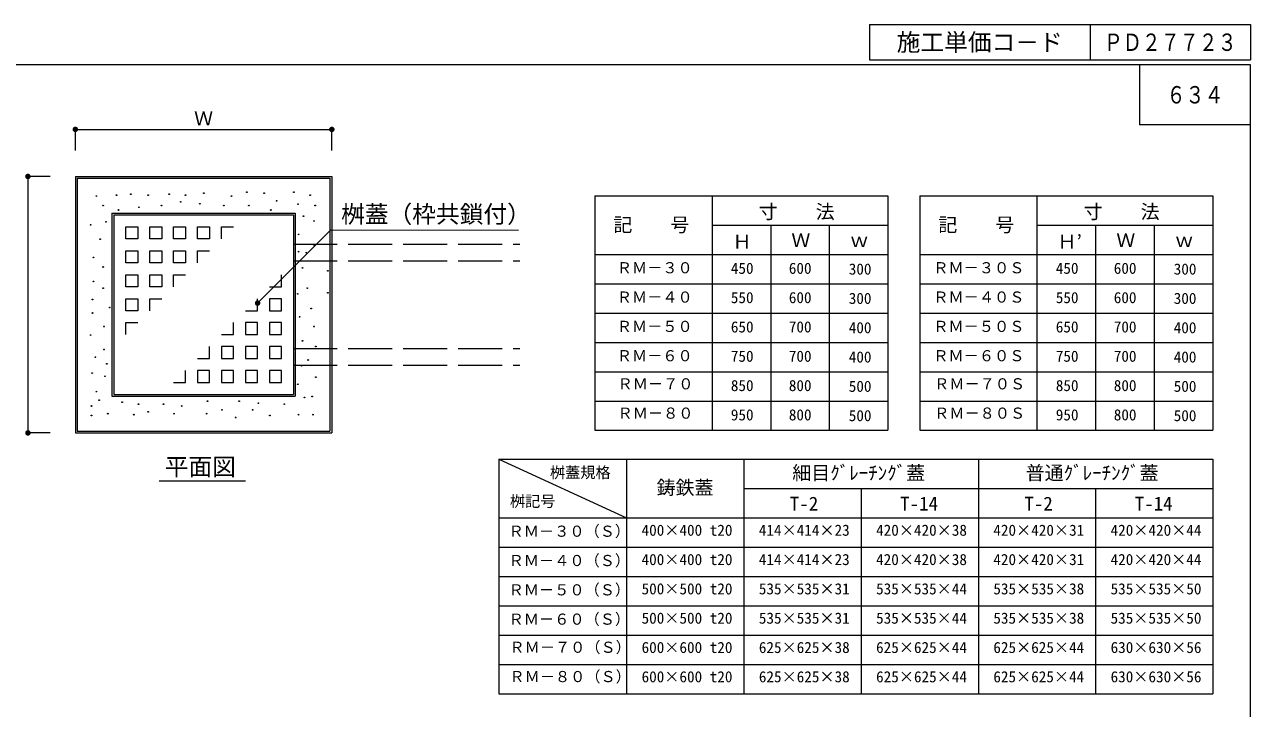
# Model space of a CAD drawing. Units: millimetres at full size, sheet at 1:20; details may follow other scales. Extents: x 287 to 5764, y 4453 to 8186.
# Drawn here: x 2418 to 5764, y 6319 to 8186 of the extents above; entities that cross this region are included whole.
import ezdxf
from ezdxf.enums import TextEntityAlignment as Align

# ---------------------------------------------------------------- set-up
doc = ezdxf.new("R2010")
doc.units = ezdxf.units.MM
doc.header["$LTSCALE"] = 20
doc.linetypes.add('DASHED', pattern=[7.5, 6, -1.5])
for name, color, linetype, lineweight in [('_0-0_', 7, 'Continuous', 13), ('ハッチ', 4, 'Continuous', 13), ('寸法', 3, 'Continuous', 13), ('本体', 7, 'Continuous', 13)]:
    doc.layers.add(name, color=color, linetype=linetype, lineweight=lineweight)
doc.styles.add('ＭＳ ゴシック', font='')
doc.styles.get('ＭＳ ゴシック').set_extended_font_data('MS Gothic')

# ---------------------------------------------------------------- blocks, each defined once
blk = doc.blocks.new('filled_dot')
at = {"color": 0, "linetype": 'Continuous', "lineweight": -2, "const_width": 1.25}
blk.add_lwpolyline([(-0.625, 0, 1), (0.625, 0, 1)], format="xyb", close=True, dxfattribs=at)

msp = doc.modelspace()

# ---------------------------------------------------------------- linework, layer by layer
at = {"layer": '_0-0_'}
for p, q in [((4723.37, 8186.04), (5763.59, 8186.04)), ((4723.37, 8186.04), (4723.37, 8089.29)), ((5325.76, 8186.04), (5325.76, 8089.29)), ((5763.59, 8186.04), (5763.59, 8089.29)), ((4723.37, 8089.29), (5763.59, 8089.29)), ((5460.89, 8076.32), (5460.89, 7912.32)), ((5763.59, 7912.32), (5460.89, 7912.32))]:
    msp.add_line(p, q, dxfattribs=at)
at = {"layer": '_0-0_', "color": 6}
msp.add_lwpolyline([(5763.59, 8076.32), (287.33, 8076.32), (287.33, 4452.69), (5763.59, 4452.69)], close=True, dxfattribs=at)
at = {"layer": 'ハッチ'}
for centre in [(3024.56, 7728.4), (3152.78, 7728.4), (2613.74, 7717.93), (2668.69, 7720.55), (2707.94, 7723.17), (2755.04, 7720.55), (2812.61, 7723.17), (2844.01, 7702.23), (2857.09, 7720.55), (2896.34, 7697), (2906.81, 7725.78), (2982.69, 7717.93), (3071.66, 7725.78), (3105.68, 7704.85), (3164.23, 7695.52), (3197.26, 7720.55), (2632.06, 7691.77), (2674.38, 7679.81), (2730.02, 7687.29), (2791.68, 7691.77), (2961.76, 7691.77), (3029.79, 7691.77), (3089.98, 7679.83), (3178.94, 7662.98), (3210.86, 7692.32), (2598.04, 7639.43), (2639.91, 7647.28), (3207.73, 7649.9), (2624.21, 7600.18), (3165.86, 7613.27), (3165.86, 7566.17), (3186.79, 7563.55), (3207.73, 7584.48), (2605.89, 7550.47), (2632.06, 7524.3), (3176.33, 7521.68), (3245.58, 7513.83), (2605.89, 7485.05), (2632.06, 7466.73), (3189.41, 7466.73), (2603.27, 7435.33), (3163.24, 7451.03), (3245.58, 7453.65), (2603.27, 7398.7), (2650.2, 7413.68), (3200.2, 7410.9), (2634.67, 7362.07), (3168.48, 7388.23), (3207.73, 7362.07), (2598.04, 7338.52), (2634.67, 7299.27), (3176.33, 7322.82), (3212.96, 7307.12), (2611.13, 7278.33), (2642.53, 7260.02), (3192.03, 7270.48), (2602.47, 7234.78), (3173.71, 7254.78), (2637.29, 7226), (3163.79, 7204.21), (3212.96, 7223.38), (2613.74, 7184.13), (2621.59, 7160.58), (3181.56, 7168.43), (3202.49, 7171.05), (2600.66, 7144.88), (2684.39, 7155.35), (2728.88, 7150.12), (2755.04, 7129.18), (2796.91, 7150.12), (2846.63, 7144.88), (2917.28, 7157.97), (2956.53, 7134.42), (3003.63, 7157.97), (3040.26, 7134.42), (3055.96, 7152.73), (3126.61, 7150.12), (2600.66, 7118.72), (2645.14, 7123.95), (2715.79, 7121.33), (2825.69, 7123.95), (2914.66, 7123.95), (2994.01, 7113.43), (3087.36, 7118.72), (3165.86, 7121.33), (3205.11, 7121.33)]:
    msp.add_circle(centre, 1, dxfattribs=at)
at = {"layer": '寸法', "color": 1}
for p, q in [((2556.38, 7899.8), (3256.38, 7899.8)), ((2556.38, 7841.91), (2556.38, 7899.8)), ((3256.38, 7841.91), (3256.38, 7899.8)), ((2426.92, 7771.41), (2426.92, 7071.41)), ((2487.53, 7771.41), (2426.92, 7771.41)), ((2487.53, 7071.41), (2426.92, 7071.41))]:
    msp.add_line(p, q, dxfattribs=at)
at = {"layer": '寸法'}
for p, q in [((3974.1, 7718.54), (4774.1, 7718.54)), ((3974.1, 7718.54), (3974.1, 7078.54)), ((4294.1, 7718.54), (4294.1, 7078.54)), ((4774.1, 7718.54), (4774.1, 7078.54)), ((4860.94, 7718.54), (5660.94, 7718.54)), ((4860.94, 7718.54), (4860.94, 7078.54)), ((5180.94, 7718.54), (5180.94, 7078.54)), ((5660.94, 7718.54), (5660.94, 7078.54)), ((4294.1, 7638.54), (4774.1, 7638.54)), ((4454.1, 7638.54), (4454.1, 7078.54)), ((4614.1, 7638.54), (4614.1, 7078.54)), ((5180.94, 7638.54), (5660.94, 7638.54)), ((5340.94, 7638.54), (5340.94, 7078.54)), ((5500.94, 7638.54), (5500.94, 7078.54)), ((3974.1, 7558.54), (4774.1, 7558.54)), ((4860.94, 7558.54), (5660.94, 7558.54)), ((3974.1, 7478.54), (4774.1, 7478.54)), ((4860.94, 7478.54), (5660.94, 7478.54)), ((3974.1, 7398.54), (4774.1, 7398.54)), ((4860.94, 7398.54), (5660.94, 7398.54)), ((3974.1, 7318.54), (4774.1, 7318.54)), ((4860.94, 7318.54), (5660.94, 7318.54)), ((3974.1, 7238.54), (4774.1, 7238.54)), ((4860.94, 7238.54), (5660.94, 7238.54)), ((3974.1, 7158.54), (4774.1, 7158.54)), ((4860.94, 7158.54), (5660.94, 7158.54)), ((3974.1, 7078.54), (4774.1, 7078.54)), ((4860.94, 7078.54), (5660.94, 7078.54)), ((3711.76, 6999.55), (5660.94, 6999.55)), ((3711.76, 6999.55), (3711.76, 6359.55)), ((3711.76, 6999.55), (4060.94, 6839.55)), ((4060.94, 6999.55), (4060.94, 6359.55)), ((4380.94, 6999.55), (4380.94, 6359.55)), ((5020.94, 6999.55), (5020.94, 6359.55)), ((5660.94, 6999.55), (5660.94, 6359.55)), ((2785.52, 6940.47), (3021.11, 6940.47)), ((4380.94, 6919.55), (5020.94, 6919.55)), ((4700.94, 6919.55), (4700.94, 6359.55)), ((5020.94, 6919.55), (5660.94, 6919.55)), ((5340.94, 6919.55), (5340.94, 6359.55)), ((3711.76, 6839.55), (5660.94, 6839.55)), ((3711.76, 6759.55), (5660.94, 6759.55)), ((3711.76, 6679.55), (5660.94, 6679.55)), ((3711.76, 6599.55), (5660.94, 6599.55)), ((3711.76, 6519.55), (5660.94, 6519.55)), ((3711.76, 6439.55), (5660.94, 6439.55)), ((3711.76, 6359.55), (5660.94, 6359.55))]:
    msp.add_line(p, q, dxfattribs=at)
at = {"layer": '寸法', "color": 1}
msp.add_lwpolyline([(3053.79, 7425.69), (3064.39, 7436.3), (3253.79, 7625.69), (3765.81, 7625.03)], dxfattribs=at)
at = {"layer": '本体'}
for p, q in [((2556.38, 7771.41), (3256.38, 7771.41)), ((2556.38, 7771.41), (2556.38, 7071.41)), ((2561.38, 7766.41), (3251.38, 7766.41)), ((2561.38, 7766.41), (2561.38, 7076.41)), ((3251.38, 7766.41), (3251.38, 7076.41)), ((3256.38, 7771.41), (3256.38, 7071.41)), ((2656.38, 7671.41), (3156.38, 7671.41)), ((2656.38, 7671.41), (2656.38, 7171.41)), ((2661.38, 7666.41), (3151.38, 7666.41)), ((2661.38, 7666.41), (2661.38, 7176.41)), ((3151.38, 7666.41), (3151.38, 7176.41)), ((3156.38, 7671.41), (3156.38, 7171.41)), ((2694.05, 7633.74), (2726.71, 7633.74)), ((2694.05, 7601.08), (2694.05, 7633.74)), ((2726.71, 7633.74), (2726.71, 7601.08)), ((2759.38, 7601.08), (2759.38, 7633.74)), ((2759.38, 7633.74), (2792.05, 7633.74)), ((2792.05, 7633.74), (2792.05, 7601.08)), ((2824.71, 7601.08), (2824.71, 7633.74)), ((2824.71, 7633.74), (2857.38, 7633.74)), ((2857.38, 7633.74), (2857.38, 7601.08)), ((2890.05, 7601.08), (2890.05, 7633.74)), ((2890.05, 7633.74), (2922.71, 7633.74)), ((2922.71, 7633.74), (2922.71, 7601.08)), ((2955.38, 7633.74), (2988.05, 7633.74)), ((2955.38, 7601.08), (2955.38, 7633.74)), ((2726.71, 7601.08), (2694.05, 7601.08)), ((2792.05, 7601.08), (2759.38, 7601.08)), ((2857.38, 7601.08), (2824.71, 7601.08)), ((2922.71, 7601.08), (2890.05, 7601.08)), ((2694.05, 7568.41), (2726.71, 7568.41)), ((2694.05, 7535.74), (2694.05, 7568.41)), ((2726.71, 7568.41), (2726.71, 7535.74)), ((2759.38, 7535.74), (2759.38, 7568.41)), ((2759.38, 7568.41), (2792.05, 7568.41)), ((2792.05, 7568.41), (2792.05, 7535.74)), ((2824.71, 7535.74), (2824.71, 7568.41)), ((2824.71, 7568.41), (2857.38, 7568.41)), ((2857.38, 7568.41), (2857.38, 7535.74)), ((2890.05, 7535.74), (2890.05, 7568.41)), ((2890.05, 7568.41), (2922.71, 7568.41)), ((2726.71, 7535.74), (2694.05, 7535.74)), ((2792.05, 7535.74), (2759.38, 7535.74)), ((2857.38, 7535.74), (2824.71, 7535.74)), ((2694.05, 7503.08), (2726.71, 7503.08)), ((2694.05, 7470.41), (2694.05, 7503.08)), ((2726.71, 7503.08), (2726.71, 7470.41)), ((2759.38, 7470.41), (2759.38, 7503.08)), ((2759.38, 7503.08), (2792.05, 7503.08)), ((2792.05, 7503.08), (2792.05, 7470.41)), ((2824.71, 7470.41), (2824.71, 7503.08)), ((2824.71, 7503.08), (2857.38, 7503.08)), ((3118.71, 7470.41), (3118.71, 7503.08)), ((2726.71, 7470.41), (2694.05, 7470.41)), ((2792.05, 7470.41), (2759.38, 7470.41)), ((3086.05, 7470.41), (3118.71, 7470.41)), ((2694.05, 7437.74), (2726.71, 7437.74)), ((2694.05, 7405.08), (2694.05, 7437.74)), ((2726.71, 7437.74), (2726.71, 7405.08)), ((2759.38, 7405.08), (2759.38, 7437.74)), ((2759.38, 7437.74), (2792.05, 7437.74)), ((3053.38, 7405.08), (3053.38, 7437.74)), ((3118.71, 7437.74), (3086.05, 7437.74)), ((3086.05, 7437.74), (3086.05, 7405.08)), ((3118.71, 7405.08), (3118.71, 7437.74)), ((2726.71, 7405.08), (2694.05, 7405.08)), ((3020.71, 7405.08), (3053.38, 7405.08)), ((3086.05, 7405.08), (3118.71, 7405.08)), ((2694.05, 7372.41), (2726.71, 7372.41)), ((2694.05, 7339.74), (2694.05, 7372.41)), ((2988.05, 7339.74), (2988.05, 7372.41)), ((3053.38, 7372.41), (3020.71, 7372.41)), ((3020.71, 7372.41), (3020.71, 7339.74)), ((3053.38, 7339.74), (3053.38, 7372.41)), ((3118.71, 7372.41), (3086.05, 7372.41)), ((3086.05, 7372.41), (3086.05, 7339.74)), ((3118.71, 7339.74), (3118.71, 7372.41)), ((2955.38, 7339.74), (2988.05, 7339.74)), ((3020.71, 7339.74), (3053.38, 7339.74)), ((3086.05, 7339.74), (3118.71, 7339.74)), ((2922.71, 7274.41), (2922.71, 7307.08)), ((2988.05, 7307.08), (2955.38, 7307.08)), ((2955.38, 7307.08), (2955.38, 7274.41)), ((2988.05, 7274.41), (2988.05, 7307.08)), ((3053.38, 7307.08), (3020.71, 7307.08)), ((3020.71, 7307.08), (3020.71, 7274.41)), ((3053.38, 7274.41), (3053.38, 7307.08)), ((3118.71, 7307.08), (3086.05, 7307.08)), ((3086.05, 7307.08), (3086.05, 7274.41)), ((3118.71, 7274.41), (3118.71, 7307.08)), ((2890.05, 7274.41), (2922.71, 7274.41)), ((2955.38, 7274.41), (2988.05, 7274.41)), ((3020.71, 7274.41), (3053.38, 7274.41)), ((3086.05, 7274.41), (3118.71, 7274.41)), ((2857.38, 7209.08), (2857.38, 7241.74)), ((2890.05, 7241.74), (2890.05, 7209.08)), ((2922.71, 7241.74), (2890.05, 7241.74)), ((2922.71, 7209.08), (2922.71, 7241.74)), ((2955.38, 7241.74), (2955.38, 7209.08)), ((2988.05, 7241.74), (2955.38, 7241.74)), ((2988.05, 7209.08), (2988.05, 7241.74)), ((3020.71, 7241.74), (3020.71, 7209.08)), ((3053.38, 7241.74), (3020.71, 7241.74)), ((3053.38, 7209.08), (3053.38, 7241.74)), ((3086.05, 7241.74), (3086.05, 7209.08)), ((3118.71, 7241.74), (3086.05, 7241.74)), ((3118.71, 7209.08), (3118.71, 7241.74)), ((2824.71, 7209.08), (2857.38, 7209.08)), ((2890.05, 7209.08), (2922.71, 7209.08)), ((2955.38, 7209.08), (2988.05, 7209.08)), ((3020.71, 7209.08), (3053.38, 7209.08)), ((3086.05, 7209.08), (3118.71, 7209.08)), ((2656.38, 7171.41), (3156.38, 7171.41)), ((2661.38, 7176.41), (3151.38, 7176.41)), ((2556.38, 7071.41), (3256.38, 7071.41)), ((2561.38, 7076.41), (3251.38, 7076.41))]:
    msp.add_line(p, q, dxfattribs=at)
at = {"layer": '本体', "linetype": 'DASHED'}
for p, q in [((3151.38, 7586.41), (3769.09, 7586.41)), ((3151.38, 7541.41), (3769.09, 7541.41)), ((3151.38, 7301.41), (3769.09, 7301.41)), ((3151.38, 7256.41), (3769.09, 7256.41))]:
    msp.add_line(p, q, dxfattribs=at)

# ---------------------------------------------------------------- block references
at = {"layer": '寸法', "color": 1, "xscale": 6, "yscale": 6}
msp.add_blockref('filled_dot', (2556.38, 7899.8), dxfattribs=at)
for p, rotation in [((3256.38, 7899.8), 180), ((2426.92, 7771.41), 270), ((3053.79, 7425.69), 45), ((2426.92, 7071.41), 90)]:
    msp.add_blockref('filled_dot', p, dxfattribs=dict(at, rotation=rotation))

# ---------------------------------------------------------------- texts
at = {"layer": '_0-0_', "style": 'ＭＳ ゴシック'}
msp.add_text('施工単価コ－ド', height=47.47, dxfattribs=at).set_placement((5024.57, 8137.67), align=Align.MIDDLE_CENTER)
at = {"layer": '_0-0_', "style": 'ＭＳ ゴシック', "width": 0.8}
for s, p in [('ＰＤ２７７２３', (5544.68, 8137.67)), ('６３４', (5612.24, 7994.32))]:
    msp.add_text(s, height=47.47, dxfattribs=at).set_placement(p, align=Align.MIDDLE_CENTER)
at = {"layer": '寸法', "color": 1, "style": 'ＭＳ ゴシック'}
msp.add_text('Ｗ', height=37.98, dxfattribs=at).set_placement((2906.38, 7929.8), align=Align.MIDDLE_CENTER)
at = {"layer": '寸法', "style": 'ＭＳ ゴシック'}
for s, height, p in [('桝蓋（枠共鎖付）', 47.47, (3281.58, 7630.64)), ('寸\u3000\u3000法', 37.98, (4421.49, 7644.69)), ('寸\u3000\u3000法', 37.98, (5308.33, 7644.69)), ('記\u3000\u3000号', 37.98, (4024.72, 7609.16)), ('記\u3000\u3000号', 37.98, (4911.57, 7609.16)), ('Ｈ', 37.98, (4350.22, 7562.89)), ('Ｗ', 37.98, (4510.55, 7567.07)), ('ｗ', 37.98, (4669.96, 7567.07)), ('Ｈ’', 37.98, (5237.07, 7562.89)), ('Ｗ', 37.98, (5397.4, 7567.07)), ('ｗ', 37.98, (5556.81, 7567.07)), ('ＲＭ－３０', 30.38, (4034.03, 7497.9)), ('450', 30.38, (4345.39, 7496.48)), ('600', 30.38, (4503.62, 7496.48)), ('300', 30.38, (4667.21, 7494.39)), ('ＲＭ－３０Ｓ', 30.38, (4897.95, 7497.9)), ('450', 30.38, (5232.24, 7496.48)), ('600', 30.38, (5390.47, 7496.48)), ('300', 30.38, (5554.06, 7494.39)), ('ＲＭ－４０', 30.38, (4034.03, 7417.9)), ('550', 30.38, (4345.39, 7416.48)), ('600', 30.38, (4503.62, 7416.48)), ('300', 30.38, (4667.21, 7414.39)), ('ＲＭ－４０Ｓ', 30.38, (4897.95, 7417.9)), ('550', 30.38, (5232.24, 7416.48)), ('600', 30.38, (5390.47, 7416.48)), ('300', 30.38, (5554.06, 7414.39)), ('ＲＭ－５０', 30.38, (4034.03, 7337.9)), ('650', 30.38, (4345.39, 7336.48)), ('700', 30.38, (4503.62, 7336.48)), ('400', 30.38, (4667.21, 7334.39)), ('ＲＭ－５０Ｓ', 30.38, (4897.95, 7337.9)), ('650', 30.38, (5232.24, 7336.48)), ('700', 30.38, (5390.47, 7336.48)), ('400', 30.38, (5554.06, 7334.39)), ('ＲＭ－６０', 30.38, (4034.03, 7257.9)), ('750', 30.38, (4345.39, 7256.48)), ('700', 30.38, (4503.62, 7256.48)), ('ＲＭ－６０Ｓ', 30.38, (4897.95, 7257.9)), ('750', 30.38, (5232.24, 7256.48)), ('700', 30.38, (5390.47, 7256.48)), ('400', 30.38, (4667.21, 7254.39)), ('400', 30.38, (5554.06, 7254.39)), ('ＲＭ－７０', 30.38, (4036.12, 7181.16)), ('850', 30.38, (4345.39, 7176.48)), ('800', 30.38, (4503.62, 7176.48)), ('500', 30.38, (4667.21, 7174.39)), ('ＲＭ－７０Ｓ', 30.38, (4900.04, 7181.16)), ('850', 30.38, (5232.24, 7176.48)), ('800', 30.38, (5390.47, 7176.48)), ('500', 30.38, (5554.06, 7174.39)), ('ＲＭ－８０', 30.38, (4036.12, 7101.16)), ('950', 30.38, (4345.39, 7096.48)), ('800', 30.38, (4503.62, 7096.48)), ('500', 30.38, (4667.21, 7094.39)), ('ＲＭ－８０Ｓ', 30.38, (4900.04, 7101.16)), ('950', 30.38, (5232.24, 7096.48)), ('800', 30.38, (5390.47, 7096.48)), ('500', 30.38, (5554.06, 7094.39)), ('平面図', 47.47, (2800.33, 6941.11)), ('桝蓋規格', 30.38, (3851.58, 6939.3)), ('細目ｸﾞﾚｰﾁﾝｸﾞ蓋', 37.98, (4513, 6931.94)), ('普通ｸﾞﾚｰﾁﾝｸﾞ蓋', 37.98, (5150.11, 6931.94)), ('鋳鉄蓋', 37.98, (4142.75, 6891.92)), ('桝記号', 30.38, (3742.47, 6860.68)), ('T-2', 37.98, (4506.49, 6848.08)), ('T-14', 37.98, (4807.56, 6848.08)), ('T-2', 37.98, (5146.49, 6848.08)), ('T-14', 37.98, (5447.56, 6848.08)), ('ＲＭ－３０（Ｓ）', 30.38, (3738.92, 6778.91)), ('400×400 t20', 30.38, (4101.8, 6781.67)), ('414×414×23', 30.38, (4421.81, 6781.67)), ('420×420×38', 30.38, (4741.81, 6781.67)), ('420×420×31', 30.38, (5061.81, 6781.67)), ('420×420×44', 30.38, (5381.81, 6781.67)), ('ＲＭ－４０（Ｓ）', 30.38, (3738.92, 6698.91)), ('400×400 t20', 30.38, (4101.8, 6701.67)), ('414×414×23', 30.38, (4421.81, 6701.67)), ('420×420×38', 30.38, (4741.81, 6701.67)), ('420×420×31', 30.38, (5061.81, 6701.67)), ('420×420×44', 30.38, (5381.81, 6701.67)), ('ＲＭ－５０（Ｓ）', 30.38, (3738.92, 6618.91)), ('500×500 t20', 30.38, (4101.8, 6621.67)), ('535×535×31', 30.38, (4421.81, 6621.67)), ('535×535×44', 30.38, (4741.81, 6621.67)), ('535×535×38', 30.38, (5061.81, 6621.67)), ('535×535×50', 30.38, (5381.81, 6621.67)), ('ＲＭ－６０（Ｓ）', 30.38, (3738.92, 6538.91)), ('500×500 t20', 30.38, (4101.8, 6541.67)), ('535×535×31', 30.38, (4421.81, 6541.67)), ('535×535×44', 30.38, (4741.81, 6541.67)), ('535×535×38', 30.38, (5061.81, 6541.67)), ('535×535×50', 30.38, (5381.81, 6541.67)), ('ＲＭ－７０（Ｓ）', 30.38, (3741.01, 6462.18)), ('600×600 t20', 30.38, (4101.8, 6461.67)), ('625×625×38', 30.38, (4421.81, 6461.67)), ('625×625×44', 30.38, (4741.81, 6461.67)), ('625×625×44', 30.38, (5061.81, 6461.67)), ('630×630×56', 30.38, (5381.81, 6461.67)), ('ＲＭ－８０（Ｓ）', 30.38, (3741.01, 6382.18)), ('600×600 t20', 30.38, (4101.8, 6381.67)), ('625×625×38', 30.38, (4421.81, 6381.67)), ('625×625×44', 30.38, (4741.81, 6381.67)), ('625×625×44', 30.38, (5061.81, 6381.67)), ('630×630×56', 30.38, (5381.81, 6381.67))]:
    msp.add_text(s, height=height, dxfattribs=at).set_placement(p, align=Align.BOTTOM_LEFT)

doc.saveas('drawing.dxf')
